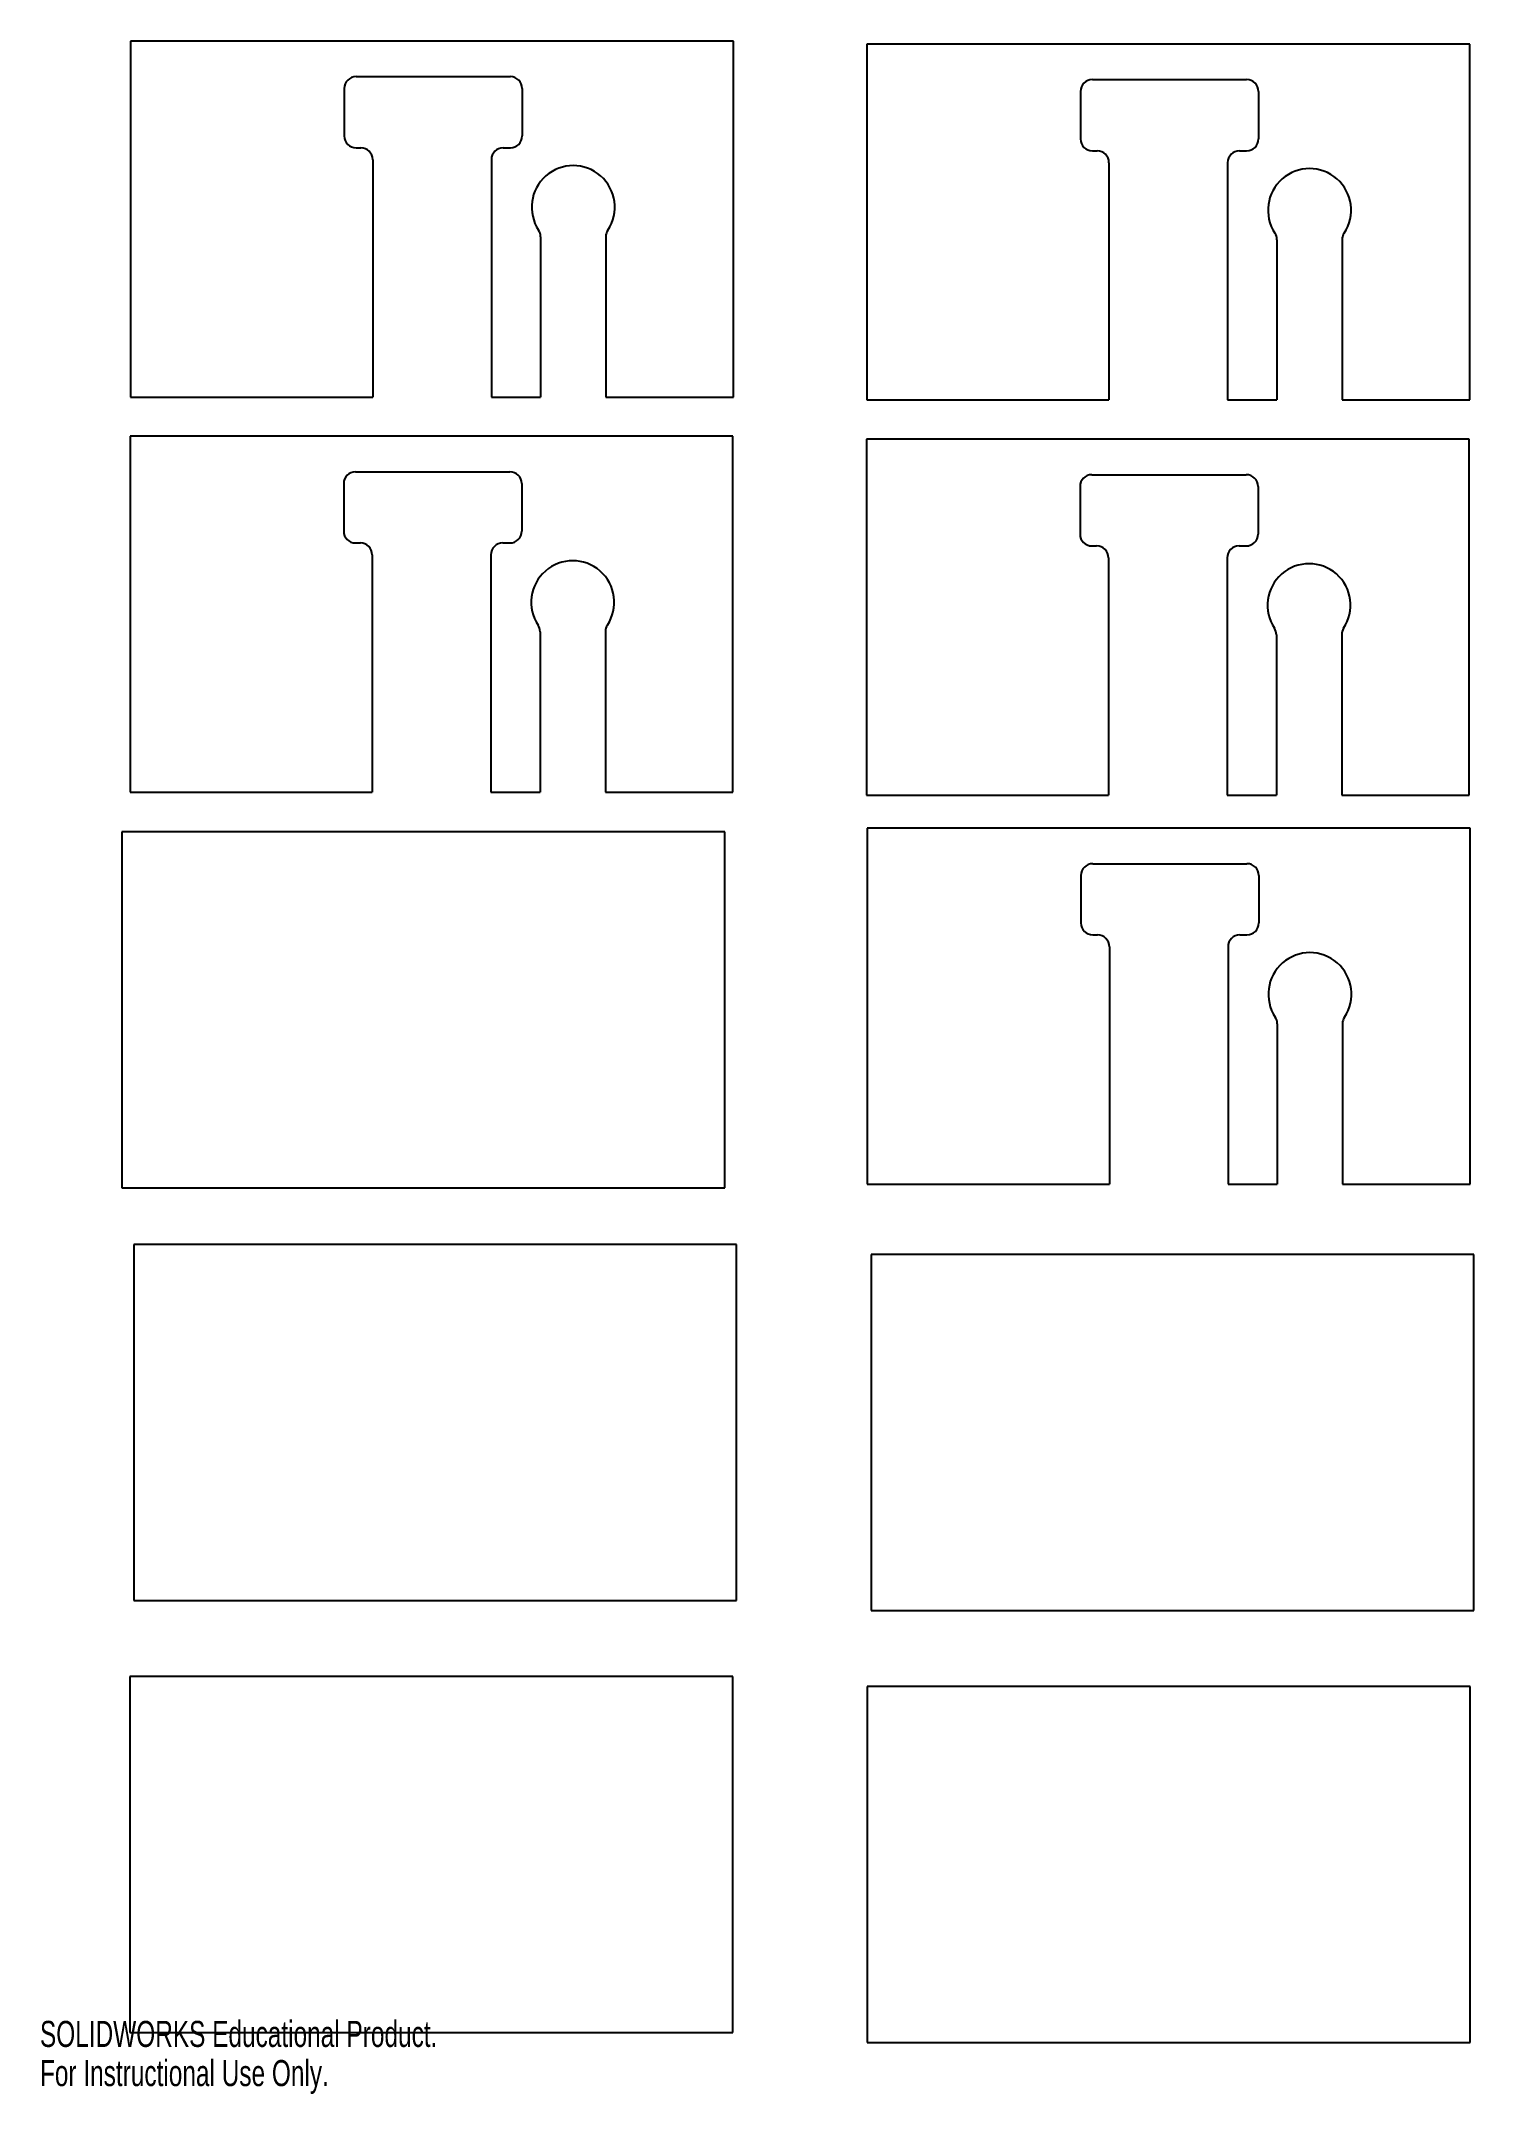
# Model space of a CAD drawing. Header units: millimetres. Extents: x 0 to 121, y 0 to 173.
import ezdxf

# ---------------------------------------------------------------- set-up
doc = ezdxf.new("R2010")
doc.units = ezdxf.units.MM
doc.styles.add('SLDTEXTSTYLE0', font='TXT', dxfattribs={"width": 0.7})

msp = doc.modelspace()

# ---------------------------------------------------------------- linework, layer by layer
at = {"color": 7, "linetype": 'Continuous', "lineweight": 25}
for p, q in [((7.64, 172.99), (7.64, 142.99)), ((58.44, 172.99), (7.64, 172.99)), ((58.44, 142.99), (58.44, 172.99)), ((69.69, 172.74), (69.69, 142.74)), ((120.49, 172.74), (69.69, 172.74)), ((120.49, 142.74), (120.49, 172.74)), ((26.64, 169.99), (39.64, 169.99)), ((88.69, 169.74), (101.69, 169.74)), ((25.64, 168.99), (25.64, 164.99)), ((40.64, 168.99), (40.64, 164.99)), ((87.69, 168.74), (87.69, 164.74)), ((102.69, 168.74), (102.69, 164.74)), ((26.64, 163.99), (27.04, 163.99)), ((28.04, 162.99), (28.04, 142.99)), ((38.04, 162.99), (38.04, 142.99)), ((39.04, 163.99), (39.64, 163.99)), ((88.69, 163.74), (89.09, 163.74)), ((90.09, 162.74), (90.09, 142.74)), ((100.09, 162.74), (100.09, 142.74)), ((101.09, 163.74), (101.69, 163.74)), ((42.19, 156.5), (42.19, 142.99)), ((47.69, 156.5), (47.69, 142.99)), ((104.24, 156.25), (104.24, 142.74)), ((109.74, 156.25), (109.74, 142.74)), ((7.64, 142.99), (28.04, 142.99)), ((38.04, 142.99), (42.19, 142.99)), ((47.69, 142.99), (58.44, 142.99)), ((69.69, 142.74), (90.09, 142.74)), ((100.09, 142.74), (104.24, 142.74)), ((109.74, 142.74), (120.49, 142.74)), ((7.6, 139.69), (7.6, 109.69)), ((58.4, 139.69), (7.6, 139.69)), ((58.4, 109.69), (58.4, 139.69)), ((69.65, 139.44), (69.65, 109.44)), ((120.45, 139.44), (69.65, 139.44)), ((120.45, 109.44), (120.45, 139.44)), ((26.6, 136.69), (39.6, 136.69)), ((25.6, 135.69), (25.6, 131.69)), ((40.6, 135.69), (40.6, 131.69)), ((87.65, 135.44), (87.65, 131.44)), ((88.65, 136.44), (101.65, 136.44)), ((102.65, 135.44), (102.65, 131.44)), ((26.6, 130.69), (27, 130.69)), ((39, 130.69), (39.6, 130.69)), ((88.65, 130.44), (89.05, 130.44)), ((101.05, 130.44), (101.65, 130.44)), ((28, 129.69), (28, 109.69)), ((38, 129.69), (38, 109.69)), ((90.05, 129.44), (90.05, 109.44)), ((100.05, 129.44), (100.05, 109.44)), ((42.15, 123.21), (42.15, 109.69)), ((47.65, 123.21), (47.65, 109.69)), ((104.2, 122.95), (104.2, 109.44)), ((109.7, 122.95), (109.7, 109.44)), ((7.6, 109.69), (28, 109.69)), ((38, 109.69), (42.15, 109.69)), ((47.65, 109.69), (58.4, 109.69)), ((69.65, 109.44), (90.05, 109.44)), ((100.05, 109.44), (104.2, 109.44)), ((109.7, 109.44), (120.45, 109.44)), ((6.91, 106.33), (6.91, 76.33)), ((57.71, 106.33), (6.91, 106.33)), ((57.71, 76.33), (57.71, 106.33)), ((69.72, 106.66), (69.72, 76.66)), ((120.52, 106.66), (69.72, 106.66)), ((120.52, 76.66), (120.52, 106.66)), ((87.72, 102.66), (87.72, 98.66)), ((88.72, 103.66), (101.72, 103.66)), ((102.72, 102.66), (102.72, 98.66)), ((88.72, 97.66), (89.12, 97.66)), ((101.12, 97.66), (101.72, 97.66)), ((90.12, 96.66), (90.12, 76.66)), ((100.12, 96.66), (100.12, 76.66)), ((104.27, 90.17), (104.27, 76.66)), ((109.77, 90.17), (109.77, 76.66)), ((6.91, 76.33), (57.71, 76.33)), ((69.72, 76.66), (90.12, 76.66)), ((100.12, 76.66), (104.27, 76.66)), ((109.77, 76.66), (120.52, 76.66)), ((7.9, 71.56), (7.9, 41.56)), ((58.7, 71.56), (7.9, 71.56)), ((58.7, 41.56), (58.7, 71.56)), ((70.05, 70.72), (70.05, 40.72)), ((120.85, 70.72), (70.05, 70.72)), ((120.85, 40.72), (120.85, 70.72)), ((7.9, 41.56), (58.7, 41.56)), ((70.05, 40.72), (120.85, 40.72)), ((7.58, 35.15), (7.58, 5.15)), ((58.38, 35.15), (7.58, 35.15)), ((58.38, 5.15), (58.38, 35.15)), ((69.72, 34.31), (69.72, 4.31)), ((120.52, 34.31), (69.72, 34.31)), ((120.52, 4.31), (120.52, 34.31)), ((7.58, 5.15), (58.38, 5.15)), ((69.72, 4.31), (120.52, 4.31))]:
    msp.add_line(p, q, dxfattribs=at)
for centre, radius, start, end in [((26.64, 168.99), 1, 90, 180), ((39.64, 168.99), 1, 0, 90), ((88.69, 168.74), 1, 90, 180), ((101.69, 168.74), 1, 0, 90), ((26.64, 164.99), 1, 180, 270), ((39.64, 164.99), 1, 270, 0), ((88.69, 164.74), 1, 180, 270), ((101.69, 164.74), 1, 270, 0), ((27.04, 162.99), 1, 0, 90), ((39.04, 162.99), 1, 90, 180), ((89.09, 162.74), 1, 0, 90), ((101.09, 162.74), 1, 90, 180), ((44.94, 158.99), 3.5, 326.4427, 213.5573), ((106.99, 158.74), 3.5, 326.4427, 213.5573), ((41.19, 156.5), 1, 0, 33.5573), ((48.69, 156.5), 1, 146.4427, 180), ((103.24, 156.25), 1, 0, 33.5573), ((110.74, 156.25), 1, 146.4427, 180), ((26.6, 135.69), 1, 90, 180), ((39.6, 135.69), 1, 0, 90), ((88.65, 135.44), 1, 90, 180), ((101.65, 135.44), 1, 0, 90), ((26.6, 131.69), 1, 180, 270), ((39.6, 131.69), 1, 270, 0), ((27, 129.69), 1, 0, 90), ((39, 129.69), 1, 90, 180), ((88.65, 131.44), 1, 180, 270), ((89.05, 129.44), 1, 0, 90), ((101.05, 129.44), 1, 90, 180), ((101.65, 131.44), 1, 270, 0), ((44.9, 125.69), 3.5, 326.4427, 213.5573), ((106.95, 125.44), 3.5, 326.4427, 213.5573), ((41.15, 123.21), 1, 0, 33.5573), ((48.65, 123.21), 1, 146.4427, 180), ((103.2, 122.95), 1, 0, 33.5573), ((110.7, 122.95), 1, 146.4427, 180), ((88.72, 102.66), 1, 90, 180), ((101.72, 102.66), 1, 0, 90), ((88.72, 98.66), 1, 180, 270), ((101.72, 98.66), 1, 270, 0), ((89.12, 96.66), 1, 0, 90), ((101.12, 96.66), 1, 90, 180), ((107.02, 92.66), 3.5, 326.4427, 213.5573), ((103.27, 90.17), 1, 0, 33.5573), ((110.77, 90.17), 1, 146.4427, 180)]:
    msp.add_arc(centre, radius, start, end, dxfattribs=at)

# ---------------------------------------------------------------- texts
at = {"color": 7, "linetype": 'Continuous', "char_height": 2.1971, "attachment_point": 1, "style": 'SLDTEXTSTYLE0'}
for s, insert in [('SOLIDWORKS Educational Product.', (0, 6.13)), ('For Instructional Use Only.', (0, 2.83))]:
    msp.add_mtext(s, dxfattribs=dict(at, insert=insert))

doc.saveas('drawing.dxf')
